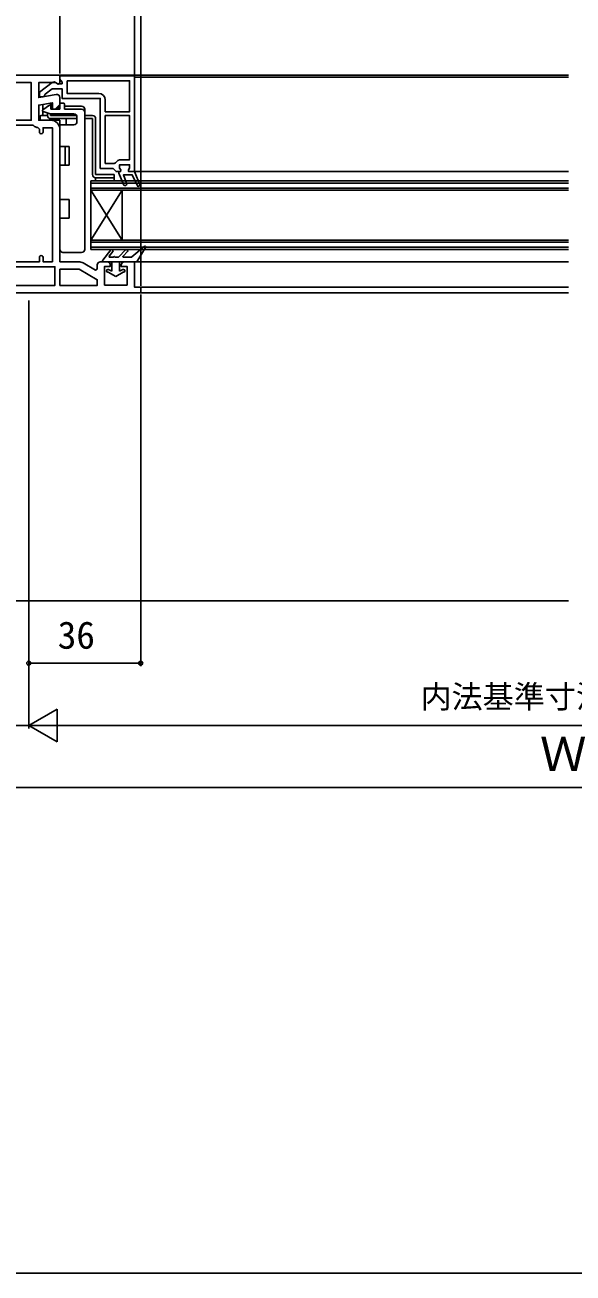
# Model space of a CAD drawing. Units: millimetres, scale not verified. Extents: x -525 to 525, y -783 to 778.
# Drawn here: x -176.2 to 0, y -782.6 to -381.5 of the extents above; entities that cross this region are included whole.
import ezdxf
from ezdxf.enums import TextEntityAlignment as Align

# ---------------------------------------------------------------- set-up
doc = ezdxf.new("R2010")
doc.units = ezdxf.units.MM
doc.header["$LTSCALE"] = 4
for name, color, linetype in [('0-2_YKK_11', 7, 'Continuous'), ('0-3_YKK_12', 2, 'Continuous'), ('0-4_YKK_13', 4, 'Continuous'), ('0-6_YKK_D', 6, 'Continuous'), ('0-7_YKK_ZWAK', 7, 'Continuous'), ('0-8_YSS_K', 3, 'Continuous')]:
    doc.layers.add(name, color=color, linetype=linetype)
doc.styles.add('ＭＳ ゴシック', font='')
doc.styles.get('ＭＳ ゴシック').set_extended_font_data('MS Gothic')

msp = doc.modelspace()

# ---------------------------------------------------------------- linework, layer by layer
at = {"layer": '0-2_YKK_11'}
msp.add_line((-149.798, -457.6), (-151.998, -457.6), dxfattribs=at)
for points in [[(-194.998, -353.6), (-194.998, -414.2), (-222.998, -414.2), (-222.998, -417.6), (-221.098, -417.6), (-220.598, -417.1), (-220.098, -416.6), (-194.998, -416.6), (-194.998, -467.6), (-193.498, -467.6), (-193.498, -480.1), (-194.998, -480.1), (-194.998, -482.6), (-190.998, -482.6), (-190.998, -467.6), (-138.998, -467.6), (-138.998, -465.8), (-140.998, -465.8), (-140.998, -457.6), (-144.298, -457.6)], [(-166.172, -403.815), (-171.798, -404.807), (-171.798, -400), (-166.442, -400), (-165.574, -400.542), (-164.998, -400.223), (-164.998, -397.6), (-180.64, -397.6), (-182.949, -353.548)], [(-192.598, -412.1), (-174.198, -412.1), (-174.198, -400), (-179.765, -400)], [(-167.516, -400.013), (-171.499, -403.125), (-171.499, -404.6), (-170.398, -404.6), (-169.898, -404.125), (-169.707, -403.755), (-167.46, -402), (-164.299, -402), (-164.299, -405.1), (-151.999, -405.1), (-151.999, -427.6), (-147.899, -427.6), (-147.399, -428.1), (-146.899, -428.6), (-145.999, -428.6), (-145.999, -429.1), (-144.561, -432.752)], [(-140.999, -428.6), (-140.999, -397.8), (-164.999, -397.8), (-164.999, -398.9), (-164.649, -399.377), (-164.299, -399.854), (-164.299, -400.4), (-165.699, -400.4), (-166.099, -400.2)], [(-162.699, -399.4), (-142.599, -399.4), (-142.599, -409.4), (-150.399, -409.4), (-150.399, -405.6)], [(-152.499, -403.5), (-162.699, -403.5), (-162.699, -399.4)], [(-167.898, -412.1), (-171.798, -412.1), (-171.798, -407.244), (-167.398, -406.468), (-167.398, -408.6), (-166.498, -408.6), (-164.998, -407.1), (-164.998, -404.8)], [(-150.399, -426), (-150.399, -410.6), (-142.599, -410.6), (-142.599, -424.8), (-145.299, -424.8)], [(-192.598, -457.6), (-192.598, -413.7), (-173.798, -413.7), (-173.454, -413.838)], [(-172.047, -414.487), (-171.598, -414.984), (-171.598, -415.9)], [(-170.398, -415.9), (-170.398, -414.5), (-167.398, -414.5), (-167.398, -457.6), (-170.398, -457.6), (-170.398, -456.2)], [(-158.972, -457.6), (-164.998, -457.6), (-164.998, -415)], [(-147.069, -425.769), (-147.49, -426), (-150.399, -426)], [(-143.537, -432.348), (-144.58, -429.7), (-141.745, -429.7), (-139.952, -433.388), (-139.222, -433.066), (-140.999, -428.6), (-142.899, -428.6), (-142.974, -428.01), (-142.599, -427.525), (-142.599, -426.4), (-145.799, -426.4), (-145.799, -427.525), (-145.424, -428.01), (-145.499, -428.6), (-145.999, -428.6), (-145.999, -429.1), (-144.561, -432.752)], [(-143.537, -432.348), (-144.58, -429.7), (-141.745, -429.7), (-139.952, -433.388), (-139.222, -433.066), (-140.999, -428.6)], [(-171.598, -456.2), (-171.598, -457.6), (-192.598, -457.6)], [(-152.998, -458.6), (-152.998, -459.945), (-153.565, -460.273), (-157.522, -457.989)], [(-145.298, -458.6), (-145.298, -459.1), (-143.398, -459.1), (-143.398, -465.1), (-150.598, -465.1), (-150.598, -459.1), (-148.798, -459.1), (-148.798, -458.6)]]:
    msp.add_lwpolyline(points, dxfattribs=at)
for points in [[(-192.598, -465.2), (-166.598, -465.2), (-166.598, -459.2), (-192.598, -459.2)], [(-164.998, -465.2), (-152.998, -465.2), (-152.998, -463.371), (-158.838, -460), (-164.998, -460)]]:
    msp.add_lwpolyline(points, close=True, dxfattribs=at)
for centre, radius, start, end in [((-166.899, -400.8), 1, 36.86989, 128.08672), ((-165.998, -404.8), 1, 360, 99.99998), ((-152.499, -405.6), 2.1, 0.00001, 89.99999), ((-167.898, -415), 2.9, 0.00001, 89.99999), ((-171.798, -412.1), 2.4, 226.39716, 264.0622), ((-170.998, -415.9), 0.6, 179.99999, 0.00001), ((-145.299, -426.9), 2.1, 90.00001, 147.42104), ((-144.049, -432.55), 0.55, 201.49833, 21.49835), ((-144.049, -432.55), 0.55, 201.49833, 21.49835), ((-170.998, -456.2), 0.6, 359.99999, 180.00001), ((-158.972, -460.5), 2.9, 60.00001, 90.00002), ((-151.998, -458.6), 1, 90.00001, 179.99999), ((-149.798, -458.6), 1, 0.00001, 89.99999), ((-144.298, -458.6), 1, 90.00001, 179.99999)]:
    msp.add_arc(centre, radius, start, end, dxfattribs=at)
at = {"layer": '0-3_YKK_12'}
for p, q in [((-1.501, -397.6), (-165.499, -397.6)), ((-140.999, -398.3), (-1.501, -398.3)), ((-140.999, -428.6), (-1.501, -428.6)), ((-154.998, -453.6), (-154.998, -431.6)), ((-154.998, -431.6), (-1.501, -431.6)), ((-1.501, -432.3), (-154.998, -432.3)), ((-154.998, -433.9), (-1.501, -433.9)), ((-1.501, -434.6), (-154.998, -434.6)), ((-154.998, -450.6), (-144.998, -434.6)), ((-154.998, -450.6), (-1.501, -450.6)), ((-1.501, -451.3), (-154.998, -451.3)), ((-154.998, -452.9), (-1.501, -452.9)), ((-1.501, -453.6), (-154.998, -453.6)), ((-141.499, -457.6), (-1.501, -457.6)), ((-1.501, -465.8), (-139.499, -465.8)), ((-139.499, -467.6), (-1.501, -467.6))]:
    msp.add_line(p, q, dxfattribs=at)
msp.add_lwpolyline([(-154.998, -434.6), (-144.998, -450.6), (-144.998, -434.6)], dxfattribs=at)
at = {"layer": '0-4_YKK_13'}
for p, q in [((-170.498, -408.746), (-170.498, -407.015)), ((-168.37, -407.254), (-170.473, -408.726)), ((-168.998, -407.6), (-168.998, -407.694)), ((-168.864, -407.6), (-168.998, -407.6)), ((-167.798, -406.6), (-168.144, -406.6)), ((-167.898, -408.6), (-167.898, -407.5)), ((-164.998, -408.6), (-167.898, -408.6)), ((-167.798, -406.6), (-167.429, -406.6)), ((-167.798, -408.1), (-167.798, -406.6)), ((-167.798, -408.1), (-167.398, -408.1)), ((-165.998, -408.1), (-165.298, -408.1)), ((-165.298, -408.1), (-165.298, -407.4)), ((-165.298, -408.1), (-164.998, -408.1)), ((-164.998, -406.9), (-164.998, -408.6)), ((-163.798, -406.6), (-164.698, -406.6)), ((-163.498, -408.6), (-163.498, -406.9)), ((-157.998, -407.6), (-163.498, -407.6)), ((-157.998, -408.6), (-163.498, -408.6)), ((-156.998, -409.6), (-156.998, -408.6)), ((-171.298, -411.8), (-171.298, -410.9)), ((-170.998, -410.6), (-168.998, -410.6)), ((-164.998, -412.1), (-170.998, -412.1)), ((-170.498, -410.3), (-170.498, -409.198)), ((-170.404, -409.254), (-168.129, -410.082)), ((-168.998, -409.766), (-168.998, -410.6)), ((-168.027, -410.1), (-160.498, -410.1)), ((-167.998, -410.6), (-167.998, -410.1)), ((-159.632, -410.6), (-167.998, -410.6)), ((-167.998, -411.6), (-159.498, -411.6)), ((-164.998, -410.3), (-164.998, -410.1)), ((-164.998, -413.6), (-164.998, -412.1)), ((-162.998, -411.6), (-162.998, -413.6)), ((-162.998, -411.6), (-159.498, -411.6)), ((-159.498, -411.1), (-159.498, -412.6)), ((-156.998, -453.6), (-156.998, -409.6)), ((-154.498, -410.6), (-156.998, -410.6)), ((-156.998, -411.6), (-154.498, -411.6)), ((-154.498, -411.6), (-154.498, -429.6)), ((-153.498, -429.6), (-153.498, -411.6)), ((-164.998, -413.6), (-164.998, -419.6)), ((-160.498, -413.6), (-164.998, -413.6)), ((-163.248, -420.6), (-163.248, -426.6)), ((-161.998, -426.6), (-161.998, -420.6)), ((-164.998, -426.6), (-161.998, -426.6)), ((-164.998, -427.6), (-164.998, -426.6)), ((-164.998, -427.6), (-164.998, -436.6)), ((-147.498, -429.6), (-153.498, -429.6)), ((-153.498, -430.6), (-147.498, -430.6)), ((-147.498, -430.6), (-147.498, -429.6)), ((-161.998, -443.6), (-161.998, -437.6)), ((-164.998, -443.6), (-161.998, -443.6)), ((-164.998, -444.6), (-164.998, -443.6)), ((-164.998, -444.6), (-164.998, -453.6)), ((-141.842, -456.052), (-137.894, -452.672)), ((-140.298, -457.6), (-137.444, -453.06)), ((-157.998, -454.6), (-163.998, -454.6)), ((-148.614, -453.754), (-151.235, -457.116)), ((-149.171, -455.777), (-147.982, -454.245)), ((-147.721, -456.1), (-149.013, -456.1)), ((-146.186, -456.1), (-147.321, -456.1)), ((-146.039, -456.036), (-143.891, -453.728)), ((-144.693, -455.764), (-143.306, -454.272)), ((-141.972, -456.1), (-144.547, -456.1)), ((-150.998, -457.6), (-140.298, -457.6)), ((-149.366, -460.1), (-149.598, -460.1)), ((-149.473, -460.9), (-149.598, -460.9)), ((-147.048, -462.3), (-149.473, -460.9)), ((-148.298, -460.655), (-149.166, -460.154)), ((-148.298, -460.655), (-148.298, -457.6)), ((-147.048, -462.3), (-144.624, -460.9)), ((-145.798, -460.655), (-145.798, -457.6)), ((-145.798, -460.655), (-144.931, -460.154)), ((-144.498, -460.1), (-144.731, -460.1)), ((-144.498, -460.9), (-144.624, -460.9))]:
    msp.add_line(p, q, dxfattribs=at)
for points in [[(-161.998, -420.6), (-164.998, -420.6), (-164.998, -419.6)], [(-161.998, -437.6), (-164.998, -437.6), (-164.998, -436.6)]]:
    msp.add_lwpolyline(points, dxfattribs=at)
msp.add_lwpolyline([(-153.498, -431.6), (-153.498, -430.6), (-147.498, -430.6), (-147.498, -431.6)], close=True, dxfattribs=at)
for centre, radius, start, end in [((-170.301, -408.972), 0.3, 125, 250), ((-168.198, -407.5), 0.3, 0, 125), ((-164.698, -406.9), 0.3, 90, 180), ((-163.798, -406.9), 0.3, 0, 90), ((-157.998, -408.6), 1, 0, 90), ((-157.998, -409.6), 1, 0, 90), ((-170.998, -410.9), 0.3, 90, 180), ((-170.998, -411.8), 0.3, 180, 270), ((-170.798, -410.3), 0.3, 270, 0), ((-167.998, -410.6), 1, 180, 270), ((-168.027, -409.8), 0.3, 250, 270), ((-165.298, -410.3), 0.3, 270, 0), ((-160.498, -411.1), 1, 0, 90), ((-160.498, -412.6), 1, 270, 0), ((-154.498, -411.6), 1, 0, 90), ((-153.498, -429.6), 1, 180, 270), ((-137.698, -452.9), 0.3, 327.84718, 130.56105), ((-163.998, -453.6), 1, 180, 270), ((-157.998, -453.6), 1, 270, 0), ((-150.998, -457.3), 0.3, 142.05449, 270), ((-149.013, -455.9), 0.2, 142.18768, 270), ((-148.298, -454), 0.4, 322.18768, 142.05449), ((-147.521, -456.1), 0.2, 0, 180), ((-146.186, -455.9), 0.2, 270, 317.0674), ((-144.547, -455.9), 0.2, 137.0674, 270), ((-143.598, -454), 0.4, 317.0674, 137.0674), ((-141.972, -455.9), 0.2, 270, 310.56105), ((-149.598, -460.5), 0.4, 90, 270), ((-149.366, -460.5), 0.4, 60, 90), ((-144.731, -460.5), 0.4, 90, 120), ((-144.498, -460.5), 0.4, 270, 90)]:
    msp.add_arc(centre, radius, start, end, dxfattribs=at)
at = {"layer": '0-6_YKK_D'}
for p, q in [((-164.998, -397.1), (-164.998, -331.6)), ((-164.998, -396.1), (-164.998, -331.6)), ((-140.999, -397.3), (-140.999, -331.6)), ((-140.999, -397.3), (-140.999, -331.6)), ((-138.998, -465.3), (-138.998, -331.6)), ((-138.998, -468.1), (-138.998, -587.6)), ((-174.998, -470.064), (-174.998, -607.6)), ((-174.998, -485.6), (-174.998, -587.6)), ((-174.998, -485.6), (-174.998, -607.6)), ((-174.998, -586.6), (-138.998, -586.6)), ((-174.998, -606.6), (-165.905, -601.35)), ((-165.905, -611.85), (-165.905, -601.35)), ((-174.998, -606.6), (-194.998, -606.6)), ((-174.998, -606.6), (-165.905, -611.85)), ((-174.998, -606.6), (-156.812, -606.6)), ((-164.498, -606.6), (164.502, -606.6)), ((-184.5, -626.598), (184.5, -626.601))]:
    msp.add_line(p, q, dxfattribs=at)
for centre in [(-174.998, -586.6), (-138.998, -586.6)]:
    msp.add_circle(centre, 0.637, dxfattribs=at)
at = {"layer": '0-7_YKK_ZWAK'}
msp.add_lwpolyline([(-525, -782.6), (525, -782.6), (525, 747.4)], dxfattribs=at)
at = {"layer": '0-8_YSS_K'}
msp.add_line((-195.002, -566.6), (-1.499, -566.6), dxfattribs=at)

# ---------------------------------------------------------------- texts
at = {"layer": '0-6_YKK_D', "style": 'ＭＳ ゴシック'}
for s, height, p in [('36', 8.798, (-165.692, -584.6)), ('内法基準寸法w', 7.331, (-49.061, -603.236))]:
    msp.add_text(s, height=height, dxfattribs=at).set_placement(p, align=Align.BOTTOM_LEFT)
msp.add_text('Ｗ', height=11, rotation=359.999, dxfattribs=at).set_placement((-10.653, -624.599), align=Align.BOTTOM_LEFT)

doc.saveas('drawing.dxf')
